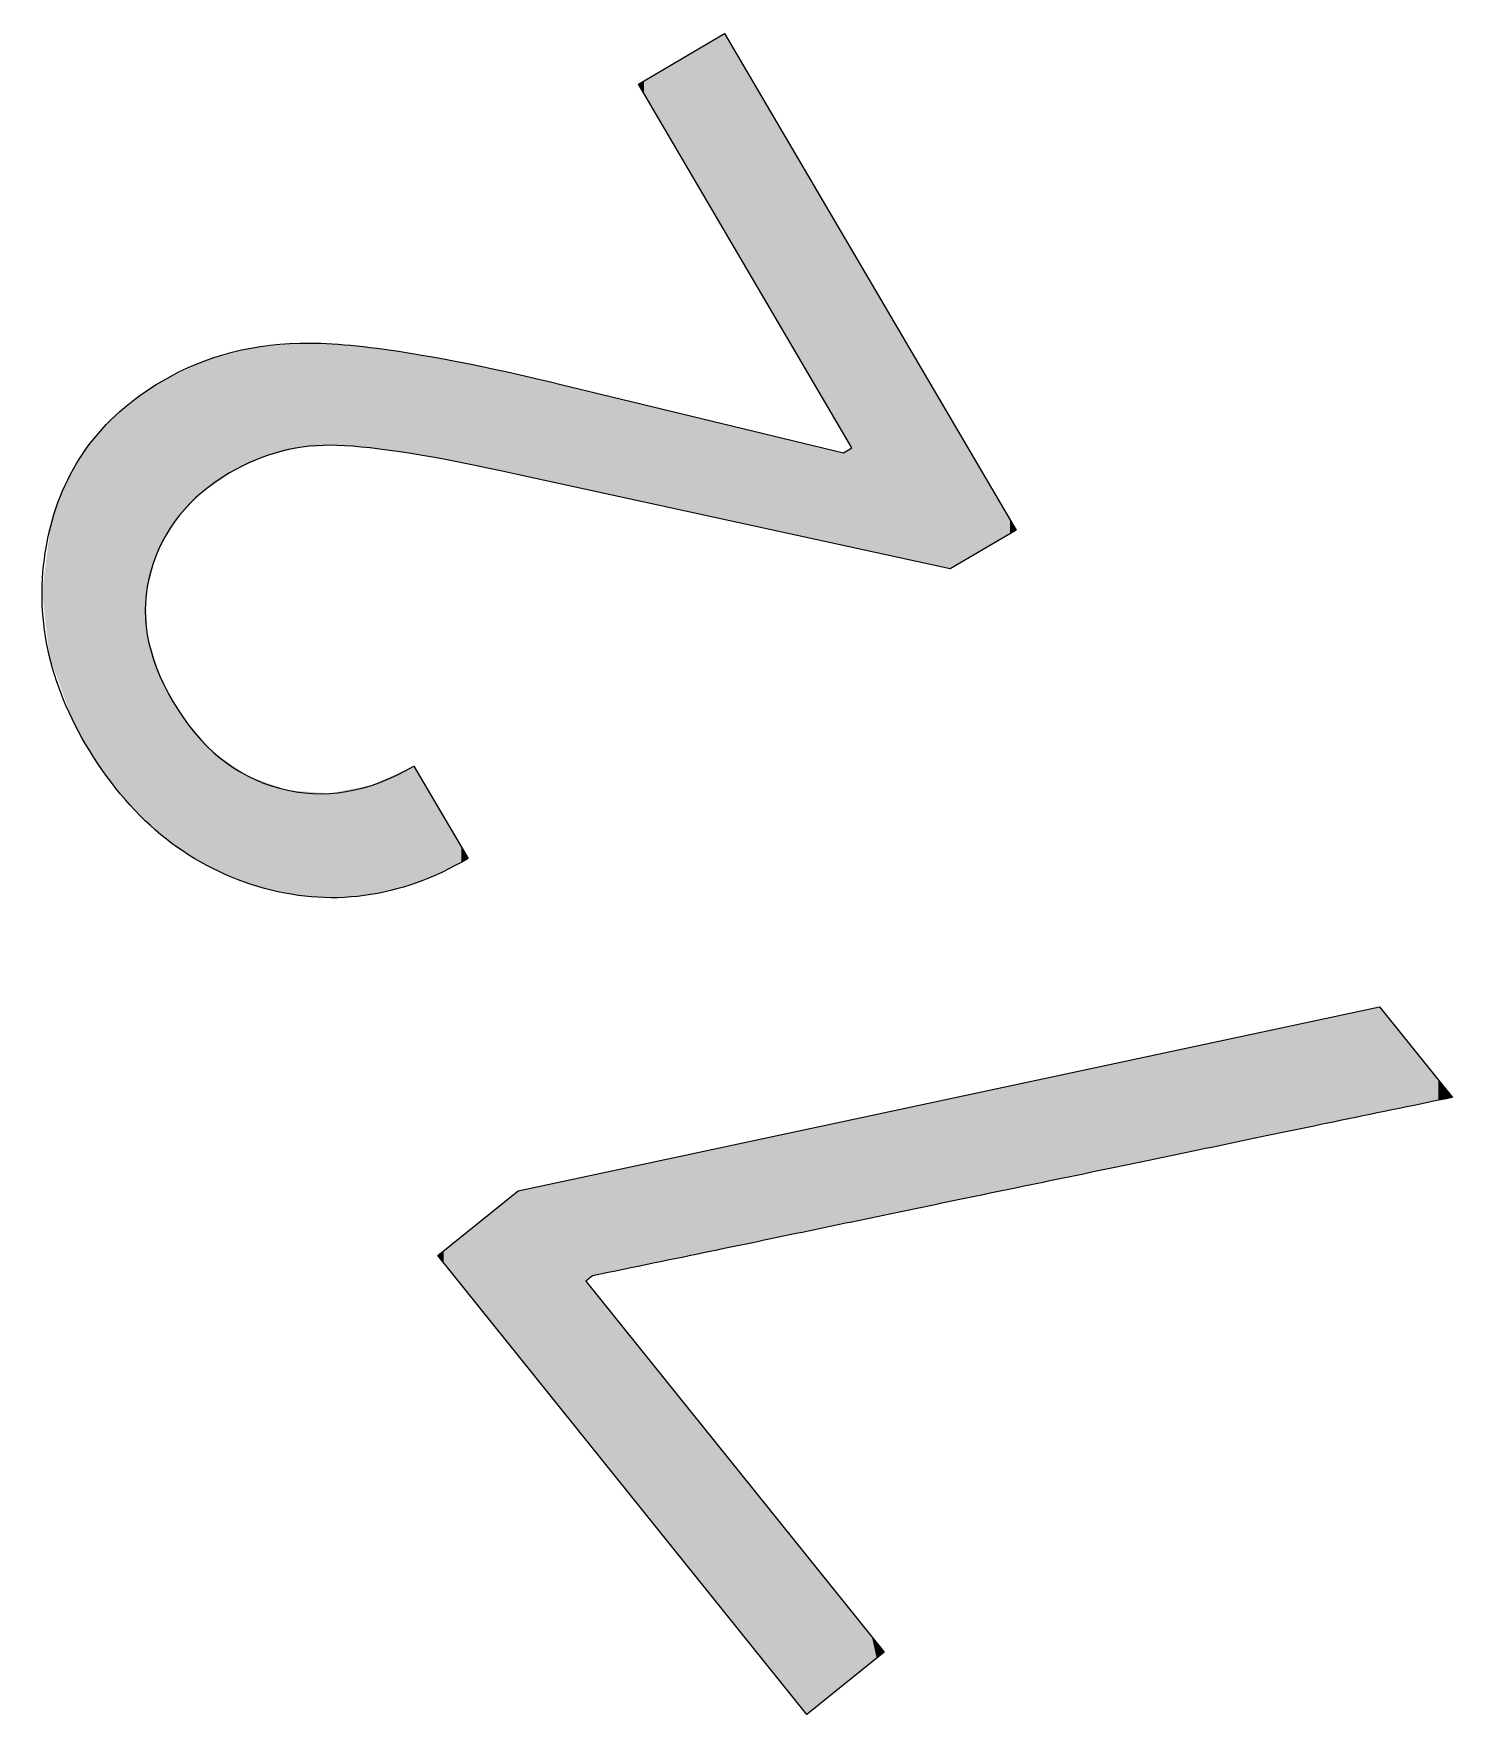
# Model space of a CAD drawing. Extents: x 1 to 47.3, y -47.1 to -0.8.
# Drawn here: x 3.77 to 9.08, y -39.35 to -33.06 of the extents above; entities that cross this region are included whole.
import ezdxf

# ---------------------------------------------------------------- set-up
doc = ezdxf.new("R2010")
doc.units = 0
doc.layers.add('LAYER_1', color=7, linetype='CONTINUOUS')

# ---------------------------------------------------------------- blocks, each defined once
blk = doc.blocks.new('*U4')
at = {"layer": 'LAYER_1', "color": 7}
for points in [[(6.3206, -33.734), (6.2761, -33.112), (6.3206, -33.0858)], [(6.3565, -33.7952), (6.3206, -33.0858), (6.3565, -33.0647)], [(6.3206, -33.734), (6.3206, -33.0858), (6.3565, -33.7952)], [(6.361, -33.8027), (6.3565, -33.0647), (6.361, -33.0639)], [(6.3565, -33.7952), (6.3565, -33.0647), (6.361, -33.8027)], [(6.361, -33.8027), (6.361, -33.0639), (6.3696, -33.8174)], [(6.3696, -33.8174), (6.361, -33.0639), (6.3696, -33.0787)], [(6.3696, -33.8174), (6.3696, -33.0787), (6.3871, -33.8473)], [(6.3871, -33.8473), (6.3696, -33.0787), (6.3871, -33.1085)], [(6.2231, -33.5678), (6.1688, -33.175), (6.2231, -33.1431)], [(6.2581, -33.6276), (6.2231, -33.1431), (6.2581, -33.1225)], [(6.2231, -33.5678), (6.2231, -33.1431), (6.2581, -33.6276)], [(6.2761, -33.6582), (6.2581, -33.1225), (6.2761, -33.112)], [(6.2581, -33.6276), (6.2581, -33.1225), (6.2761, -33.6582)], [(6.2761, -33.6582), (6.2761, -33.112), (6.3206, -33.734)], [(6.3871, -33.8473), (6.3871, -33.1085), (6.3999, -33.8691)], [(6.3999, -33.8691), (6.3871, -33.1085), (6.3999, -33.1303)], [(6.3999, -33.8691), (6.3999, -33.1303), (6.4458, -33.9472)], [(6.4458, -33.9472), (6.3999, -33.1303), (6.4458, -33.2085)], [(6.1125, -33.3795), (6.0901, -33.2212), (6.1125, -33.2081)], [(6.1488, -33.4414), (6.1125, -33.2081), (6.1488, -33.1868)], [(6.1125, -33.3795), (6.1125, -33.2081), (6.1488, -33.4414)], [(6.1688, -33.4755), (6.1488, -33.1868), (6.1688, -33.175)], [(6.1488, -33.4414), (6.1488, -33.1868), (6.1688, -33.4755)], [(6.1688, -33.4755), (6.1688, -33.175), (6.2231, -33.5678)], [(6.4458, -33.9472), (6.4458, -33.2085), (6.516, -34.0668)], [(6.516, -34.0668), (6.4458, -33.2085), (6.516, -33.3281)], [(6.0516, -33.2757), (6.0377, -33.2521), (6.0516, -33.2439)], [(6.0589, -33.2881), (6.0516, -33.2439), (6.0589, -33.2396)], [(6.0516, -33.2757), (6.0516, -33.2439), (6.0589, -33.2881)], [(6.0901, -33.3414), (6.0589, -33.2396), (6.0901, -33.2212)], [(6.0589, -33.2881), (6.0589, -33.2396), (6.0901, -33.3414)], [(6.0901, -33.3414), (6.0901, -33.2212), (6.1125, -33.3795)], [(6.516, -34.0668), (6.516, -33.3281), (6.5307, -34.0918)], [(6.5307, -34.0918), (6.516, -33.3281), (6.5307, -33.3531)], [(6.5307, -34.0918), (6.5307, -33.3531), (6.5454, -34.1169)], [(6.5454, -34.1169), (6.5307, -33.3531), (6.5454, -33.3782)], [(6.5454, -34.1169), (6.5454, -33.3782), (6.5841, -34.1828)], [(6.5841, -34.1828), (6.5454, -33.3782), (6.5841, -33.444)], [(6.5841, -34.1828), (6.5841, -33.444), (6.6208, -34.2454)], [(6.6208, -34.2454), (6.5841, -33.444), (6.6208, -33.5066)], [(6.6208, -34.2454), (6.6208, -33.5066), (6.6356, -34.2705)], [(6.6356, -34.2705), (6.6208, -33.5066), (6.6356, -33.5318)], [(6.6356, -34.2705), (6.6356, -33.5318), (6.6675, -34.3248)], [(6.6675, -34.3248), (6.6356, -33.5318), (6.6675, -33.5861)], [(6.6675, -34.3248), (6.6675, -33.5861), (6.7075, -34.393)], [(6.7075, -34.393), (6.6675, -33.5861), (6.7075, -33.6542)], [(6.7075, -34.393), (6.7075, -33.6542), (6.7272, -34.4266)], [(6.7272, -34.4266), (6.7075, -33.6542), (6.7272, -33.6878)], [(6.7272, -34.4266), (6.7272, -33.6878), (6.739, -34.4466)], [(6.739, -34.4466), (6.7272, -33.6878), (6.739, -33.7079)], [(6.739, -34.4466), (6.739, -33.7079), (6.7542, -34.4726)], [(6.7542, -34.4726), (6.739, -33.7079), (6.7542, -33.7338)], [(6.7542, -34.4726), (6.7542, -33.7338), (6.7699, -34.4993)], [(6.7699, -34.4993), (6.7542, -33.7338), (6.7699, -33.7606)], [(6.7699, -34.4993), (6.7699, -33.7606), (6.794, -34.5404)], [(6.794, -34.5404), (6.7699, -33.7606), (6.794, -33.8017)], [(6.794, -34.5404), (6.794, -33.8017), (6.8021, -34.5541)], [(6.8021, -34.5541), (6.794, -33.8017), (6.8021, -33.8154)], [(6.8021, -34.5541), (6.8021, -33.8154), (6.8065, -34.5616)], [(6.8065, -34.5616), (6.8021, -33.8154), (6.8065, -33.8229)], [(6.8065, -34.5616), (6.8065, -33.8229), (6.828, -34.5983)], [(6.828, -34.5983), (6.8065, -33.8229), (6.828, -33.8596)], [(6.828, -34.5983), (6.828, -33.8596), (6.832, -34.6051)], [(6.832, -34.6051), (6.828, -33.8596), (6.832, -33.8664)], [(6.832, -34.6051), (6.832, -33.8664), (6.8362, -34.6123)], [(6.8362, -34.6123), (6.832, -33.8664), (6.8362, -33.8735)], [(6.8362, -34.6123), (6.8362, -33.8735), (6.8369, -34.6136)], [(6.8369, -34.6136), (6.8362, -33.8735), (6.8369, -33.8748)], [(6.8369, -34.9862), (6.8369, -33.8748), (6.8923, -34.9983)], [(6.8923, -34.9983), (6.8369, -33.8748), (6.8923, -33.9691)], [(6.8923, -34.9983), (6.8923, -33.9691), (7.0077, -35.0235)], [(7.0077, -35.0235), (6.8923, -33.9691), (7.0077, -34.1656)], [(4.7134, -34.6263), (4.6526, -34.233), (4.7134, -34.2269)], [(4.7253, -34.6235), (4.7134, -34.2269), (4.7253, -34.2257)], [(4.7134, -34.6263), (4.7134, -34.2269), (4.7253, -34.6235)], [(4.7709, -34.6127), (4.7253, -34.2257), (4.7709, -34.2211)], [(4.7253, -34.6235), (4.7253, -34.2257), (4.7709, -34.6127)], [(4.7709, -34.6127), (4.7709, -34.2211), (4.7793, -34.6107)], [(4.7793, -34.6107), (4.7709, -34.2211), (4.7793, -34.2212)], [(4.7793, -34.6107), (4.7793, -34.2212), (4.8381, -34.6077)], [(4.8381, -34.6077), (4.7793, -34.2212), (4.8381, -34.2221)], [(4.8381, -34.6077), (4.8381, -34.2221), (4.8698, -34.606)], [(4.8698, -34.606), (4.8381, -34.2221), (4.8698, -34.2226)], [(4.8698, -34.606), (4.8698, -34.2226), (4.881, -34.6055)], [(4.881, -34.6055), (4.8698, -34.2226), (4.881, -34.2235)], [(4.881, -34.6055), (4.881, -34.2235), (4.911, -34.6039)], [(4.911, -34.6039), (4.881, -34.2235), (4.911, -34.2258)], [(4.911, -34.6039), (4.911, -34.2258), (4.9619, -34.6084)], [(4.9619, -34.6084), (4.911, -34.2258), (4.9619, -34.2298)], [(7.0077, -35.0235), (7.0077, -34.1656), (7.0314, -35.0287)], [(7.0314, -35.0287), (7.0077, -34.1656), (7.0314, -34.2061)], [(7.0314, -35.0287), (7.0314, -34.2061), (7.13, -35.0502)], [(7.13, -35.0502), (7.0314, -34.2061), (7.13, -34.3741)], [(4.4146, -34.7727), (4.4029, -34.2926), (4.4146, -34.287)], [(4.4461, -34.7514), (4.4146, -34.287), (4.4461, -34.2784)], [(4.4146, -34.7727), (4.4146, -34.287), (4.4461, -34.7514)], [(4.4676, -34.7368), (4.4461, -34.2784), (4.4676, -34.2724)], [(4.4461, -34.7514), (4.4461, -34.2784), (4.4676, -34.7368)], [(4.531, -34.6938), (4.4676, -34.2724), (4.531, -34.255)], [(4.4676, -34.7368), (4.4676, -34.2724), (4.531, -34.6938)], [(4.5765, -34.6739), (4.531, -34.255), (4.5765, -34.2425)], [(4.531, -34.6938), (4.531, -34.255), (4.5765, -34.6739)], [(4.5868, -34.6694), (4.5765, -34.2425), (4.5868, -34.2397)], [(4.5765, -34.6739), (4.5765, -34.2425), (4.5868, -34.6694)], [(4.588, -34.6689), (4.5868, -34.2397), (4.588, -34.2395)], [(4.5868, -34.6694), (4.5868, -34.2397), (4.588, -34.6689)], [(4.6526, -34.6407), (4.588, -34.2395), (4.6526, -34.233)], [(4.588, -34.6689), (4.588, -34.2395), (4.6526, -34.6407)], [(4.6526, -34.6407), (4.6526, -34.233), (4.7134, -34.6263)], [(4.9619, -34.6084), (4.9619, -34.2298), (4.9833, -34.6103)], [(4.9833, -34.6103), (4.9619, -34.2298), (4.9833, -34.2315)], [(4.9833, -34.6103), (4.9833, -34.2315), (5.0382, -34.6151)], [(5.0382, -34.6151), (4.9833, -34.2315), (5.0382, -34.2383)], [(5.0382, -34.6151), (5.0382, -34.2383), (5.0689, -34.6178)], [(5.0689, -34.6178), (5.0382, -34.2383), (5.0689, -34.2422)], [(5.0689, -34.6178), (5.0689, -34.2422), (5.0848, -34.6203)], [(5.0848, -34.6203), (5.0689, -34.2422), (5.0848, -34.2442)], [(5.0848, -34.6203), (5.0848, -34.2442), (5.1126, -34.6247)], [(5.1126, -34.6247), (5.0848, -34.2442), (5.1126, -34.2476)], [(5.1126, -34.6247), (5.1126, -34.2476), (5.1968, -34.6378)], [(5.1968, -34.6378), (5.1126, -34.2476), (5.1968, -34.2613)], [(5.1968, -34.6378), (5.1968, -34.2613), (5.2067, -34.6394)], [(5.2067, -34.6394), (5.1968, -34.2613), (5.2067, -34.2629)], [(5.2067, -34.6394), (5.2067, -34.2629), (5.2101, -34.6399)], [(5.2101, -34.6399), (5.2067, -34.2629), (5.2101, -34.2634)], [(5.2101, -34.6399), (5.2101, -34.2634), (5.2439, -34.6452)], [(5.2439, -34.6452), (5.2101, -34.2634), (5.2439, -34.2689)], [(5.2439, -34.6452), (5.2439, -34.2689), (5.2575, -34.6473)], [(5.2575, -34.6473), (5.2439, -34.2689), (5.2575, -34.2711)], [(5.2575, -34.6473), (5.2575, -34.2711), (5.2743, -34.6499)], [(5.2743, -34.6499), (5.2575, -34.2711), (5.2743, -34.2743)], [(5.2743, -34.6499), (5.2743, -34.2743), (5.3278, -34.6606)], [(5.3278, -34.6606), (5.2743, -34.2743), (5.3278, -34.2845)], [(5.3278, -34.6606), (5.3278, -34.2845), (5.3357, -34.6621)], [(5.3357, -34.6621), (5.3278, -34.2845), (5.3357, -34.286)], [(5.3357, -34.6621), (5.3357, -34.286), (5.3751, -34.67)], [(5.3751, -34.67), (5.3357, -34.286), (5.3751, -34.2936)], [(4.301, -34.8898), (4.2543, -34.3631), (4.301, -34.3409)], [(4.3343, -34.8541), (4.301, -34.3409), (4.3343, -34.3251)], [(4.301, -34.8898), (4.301, -34.3409), (4.3343, -34.8541)], [(4.355, -34.8319), (4.3343, -34.3251), (4.355, -34.3153)], [(4.3343, -34.8541), (4.3343, -34.3251), (4.355, -34.8319)], [(4.4029, -34.7806), (4.355, -34.3153), (4.4029, -34.2926)], [(4.355, -34.8319), (4.355, -34.3153), (4.4029, -34.7806)], [(4.4029, -34.7806), (4.4029, -34.2926), (4.4146, -34.7727)], [(5.3751, -34.67), (5.3751, -34.2936), (5.388, -34.6725)], [(5.388, -34.6725), (5.3751, -34.2936), (5.388, -34.296)], [(5.388, -34.6725), (5.388, -34.296), (5.3977, -34.6745)], [(5.3977, -34.6745), (5.388, -34.296), (5.3977, -34.2979)], [(5.3977, -34.6745), (5.3977, -34.2979), (5.3997, -34.6749)], [(5.3997, -34.6749), (5.3977, -34.2979), (5.3997, -34.2983)], [(5.3997, -34.6749), (5.3997, -34.2983), (5.4182, -34.6786)], [(5.4182, -34.6786), (5.3997, -34.2983), (5.4182, -34.3018)], [(5.4182, -34.6786), (5.4182, -34.3018), (5.5272, -34.7002)], [(5.5272, -34.7002), (5.4182, -34.3018), (5.5272, -34.3253)], [(5.5272, -34.7002), (5.5272, -34.3253), (5.5621, -34.7078)], [(5.5621, -34.7078), (5.5272, -34.3253), (5.5621, -34.3328)], [(5.5621, -34.7078), (5.5621, -34.3328), (5.5846, -34.7127)], [(5.5846, -34.7127), (5.5621, -34.3328), (5.5846, -34.3377)], [(5.5846, -34.7127), (5.5846, -34.3377), (5.5947, -34.7149)], [(5.5947, -34.7149), (5.5846, -34.3377), (5.5947, -34.3399)], [(5.5947, -34.7149), (5.5947, -34.3399), (5.6235, -34.7212)], [(5.6235, -34.7212), (5.5947, -34.3399), (5.6235, -34.3465)], [(5.6235, -34.7212), (5.6235, -34.3465), (5.6888, -34.7354)], [(5.6888, -34.7354), (5.6235, -34.3465), (5.6888, -34.3616)], [(4.1944, -36.0093), (4.1535, -34.4305), (4.1944, -34.4032)], [(4.1992, -35.1438), (4.1944, -34.4032), (4.1992, -34.3999)], [(4.1944, -35.163), (4.1944, -34.4032), (4.1992, -35.1438)], [(4.2309, -35.0181), (4.1992, -34.3999), (4.2309, -34.3787)], [(4.1992, -35.1438), (4.1992, -34.3999), (4.2309, -35.0181)], [(4.2463, -34.99), (4.2309, -34.3787), (4.2463, -34.3685)], [(4.2309, -35.0181), (4.2309, -34.3787), (4.2463, -34.99)], [(4.2504, -34.9826), (4.2463, -34.3685), (4.2504, -34.3658)], [(4.2463, -34.99), (4.2463, -34.3685), (4.2504, -34.9826)], [(4.2543, -34.9753), (4.2504, -34.3658), (4.2543, -34.3631)], [(4.2504, -34.9826), (4.2504, -34.3658), (4.2543, -34.9753)], [(4.2543, -34.9753), (4.2543, -34.3631), (4.301, -34.8898)], [(5.6888, -34.7354), (5.6888, -34.3616), (5.7107, -34.7402)], [(5.7107, -34.7402), (5.6888, -34.3616), (5.7107, -34.3668)], [(5.7107, -34.7402), (5.7107, -34.3668), (5.7373, -34.746)], [(5.7373, -34.746), (5.7107, -34.3668), (5.7373, -34.3731)], [(5.7373, -34.746), (5.7373, -34.3731), (5.7501, -34.7488)], [(5.7501, -34.7488), (5.7373, -34.3731), (5.7501, -34.3762)], [(5.7501, -34.7488), (5.7501, -34.3762), (5.7823, -34.7559)], [(5.7823, -34.7559), (5.7501, -34.3762), (5.7823, -34.384)], [(5.7823, -34.7559), (5.7823, -34.384), (5.8368, -34.7678)], [(5.8368, -34.7678), (5.7823, -34.384), (5.8368, -34.3973)], [(5.8368, -34.7678), (5.8368, -34.3973), (5.8447, -34.7695)], [(5.8447, -34.7695), (5.8368, -34.3973), (5.8447, -34.3992)], [(5.8447, -34.7695), (5.8447, -34.3992), (5.9314, -34.7884)], [(5.9314, -34.7884), (5.8447, -34.3992), (5.9314, -34.4202)], [(7.13, -35.0502), (7.13, -34.3741), (7.1352, -35.0514)], [(7.1352, -35.0514), (7.13, -34.3741), (7.1352, -34.383)], [(7.1352, -35.0514), (7.1352, -34.383), (7.1945, -35.0643)], [(7.1945, -35.0643), (7.1352, -34.383), (7.1945, -34.484)], [(4.1515, -35.9688), (4.0646, -34.5072), (4.1515, -34.4318)], [(4.1535, -35.9712), (4.1515, -34.4318), (4.1535, -34.4305)], [(4.1515, -35.9688), (4.1515, -34.4318), (4.1535, -35.9712)], [(4.1535, -35.9712), (4.1535, -34.4305), (4.1944, -36.0093)], [(5.9314, -34.7884), (5.9314, -34.4202), (5.9926, -34.8018)], [(5.9926, -34.8018), (5.9314, -34.4202), (5.9926, -34.4351)], [(5.9926, -34.8018), (5.9926, -34.4351), (6.0362, -34.8113)], [(6.0362, -34.8113), (5.9926, -34.4351), (6.0362, -34.4456)], [(6.0362, -34.8113), (6.0362, -34.4456), (6.0377, -34.8117)], [(6.0377, -34.8117), (6.0362, -34.4456), (6.0377, -34.446)], [(6.0377, -34.8117), (6.0377, -34.446), (6.0516, -34.8147)], [(6.0516, -34.8147), (6.0377, -34.446), (6.0516, -34.4494)], [(6.0516, -34.8147), (6.0516, -34.4494), (6.0589, -34.8163)], [(6.0589, -34.8163), (6.0516, -34.4494), (6.0589, -34.4511)], [(6.0589, -34.8163), (6.0589, -34.4511), (6.0901, -34.8231)], [(6.0901, -34.8231), (6.0589, -34.4511), (6.0901, -34.4587)], [(6.0901, -34.8231), (6.0901, -34.4587), (6.1125, -34.828)], [(6.1125, -34.828), (6.0901, -34.4587), (6.1125, -34.4641)], [(6.1125, -34.828), (6.1125, -34.4641), (6.1488, -34.8359)], [(6.1488, -34.8359), (6.1125, -34.4641), (6.1488, -34.473)], [(6.1488, -34.8359), (6.1488, -34.473), (6.1688, -34.8403)], [(6.1688, -34.8403), (6.1488, -34.473), (6.1688, -34.4778)], [(6.1688, -34.8403), (6.1688, -34.4778), (6.2231, -34.8521)], [(6.2231, -34.8521), (6.1688, -34.4778), (6.2231, -34.491)], [(4.062, -35.8627), (3.9857, -34.5961), (4.062, -34.5095)], [(4.0646, -35.8666), (4.062, -34.5095), (4.0646, -34.5072)], [(4.062, -35.8627), (4.062, -34.5095), (4.0646, -35.8666)], [(4.0646, -35.8666), (4.0646, -34.5072), (4.1515, -35.9688)], [(6.2231, -34.8521), (6.2231, -34.491), (6.2581, -34.8598)], [(6.2581, -34.8598), (6.2231, -34.491), (6.2581, -34.4995)], [(6.2581, -34.8598), (6.2581, -34.4995), (6.2761, -34.8637)], [(6.2761, -34.8637), (6.2581, -34.4995), (6.2761, -34.5038)], [(6.2761, -34.8637), (6.2761, -34.5038), (6.3206, -34.8734)], [(6.3206, -34.8734), (6.2761, -34.5038), (6.3206, -34.5146)], [(6.3206, -34.8734), (6.3206, -34.5146), (6.3565, -34.8813)], [(6.3565, -34.8813), (6.3206, -34.5146), (6.3565, -34.5234)], [(6.3565, -34.8813), (6.3565, -34.5234), (6.361, -34.8823)], [(6.361, -34.8823), (6.3565, -34.5234), (6.361, -34.5244)], [(6.361, -34.8823), (6.361, -34.5244), (6.3696, -34.8841)], [(6.3696, -34.8841), (6.361, -34.5244), (6.3696, -34.5265)], [(6.3696, -34.8841), (6.3696, -34.5265), (6.3871, -34.888)], [(6.3871, -34.888), (6.3696, -34.5265), (6.3871, -34.5308)], [(6.3871, -34.888), (6.3871, -34.5308), (6.3999, -34.8908)], [(6.3999, -34.8908), (6.3871, -34.5308), (6.3999, -34.5339)], [(6.3999, -34.8908), (6.3999, -34.5339), (6.4458, -34.9008)], [(6.4458, -34.9008), (6.3999, -34.5339), (6.4458, -34.545)], [(7.1945, -35.0643), (7.1945, -34.484), (7.2056, -35.0662)], [(7.2056, -35.0662), (7.1945, -34.484), (7.2056, -34.5029)], [(7.2056, -35.0662), (7.2056, -34.5029), (7.2277, -35.0532)], [(7.2277, -35.0532), (7.2056, -34.5029), (7.2277, -34.5405)], [(7.2277, -35.0532), (7.2277, -34.5405), (7.2411, -35.0453)], [(7.2411, -35.0453), (7.2277, -34.5405), (7.2411, -34.5634)], [(3.9835, -35.7477), (3.9227, -34.6917), (3.9835, -34.5994)], [(3.9857, -35.7509), (3.9835, -34.5994), (3.9857, -34.5961)], [(3.9835, -35.7477), (3.9835, -34.5994), (3.9857, -35.7509)], [(3.9857, -35.7509), (3.9857, -34.5961), (4.062, -35.8627)], [(6.4458, -34.9008), (6.4458, -34.545), (6.516, -34.9161)], [(6.516, -34.9161), (6.4458, -34.545), (6.516, -34.562)], [(6.516, -34.9161), (6.516, -34.562), (6.5307, -34.9193)], [(6.5307, -34.9193), (6.516, -34.562), (6.5307, -34.5656)], [(6.5307, -34.9193), (6.5307, -34.5656), (6.5454, -34.9225)], [(6.5454, -34.9225), (6.5307, -34.5656), (6.5454, -34.5692)], [(6.5454, -34.9225), (6.5454, -34.5692), (6.5841, -34.931)], [(6.5841, -34.931), (6.5454, -34.5692), (6.5841, -34.5785)], [(6.5841, -34.931), (6.5841, -34.5785), (6.6208, -34.939)], [(6.6208, -34.939), (6.5841, -34.5785), (6.6208, -34.5875)], [(6.6208, -34.939), (6.6208, -34.5875), (6.6356, -34.9422)], [(6.6356, -34.9422), (6.6208, -34.5875), (6.6356, -34.591)], [(6.6356, -34.9422), (6.6356, -34.591), (6.6675, -34.9492)], [(6.6675, -34.9492), (6.6356, -34.591), (6.6675, -34.5988)], [(6.6675, -34.9492), (6.6675, -34.5988), (6.7075, -34.9579)], [(6.7075, -34.9579), (6.6675, -34.5988), (6.7075, -34.6085)], [(7.2411, -35.0453), (7.2411, -34.5634), (7.3282, -34.9942)], [(7.3282, -34.9942), (7.2411, -34.5634), (7.3282, -34.7118)], [(6.7075, -34.9579), (6.7075, -34.6085), (6.7272, -34.9623)], [(6.7272, -34.9623), (6.7075, -34.6085), (6.7272, -34.6133)], [(6.7272, -34.9623), (6.7272, -34.6133), (6.739, -34.9648)], [(6.739, -34.9648), (6.7272, -34.6133), (6.739, -34.6161)], [(6.739, -34.9648), (6.739, -34.6161), (6.7542, -34.9681)], [(6.7542, -34.9681), (6.739, -34.6161), (6.7542, -34.6198)], [(6.7542, -34.9681), (6.7542, -34.6198), (6.7699, -34.9716)], [(6.7699, -34.9716), (6.7542, -34.6198), (6.7699, -34.6236)], [(6.7699, -34.9716), (6.7699, -34.6236), (6.794, -34.9768)], [(6.794, -34.9768), (6.7699, -34.6236), (6.794, -34.6295)], [(6.794, -34.9768), (6.794, -34.6295), (6.8021, -34.9786)], [(6.8021, -34.9786), (6.794, -34.6295), (6.8021, -34.6314)], [(6.8021, -34.9786), (6.8021, -34.6314), (6.8065, -34.9796)], [(6.8065, -34.9796), (6.8021, -34.6314), (6.8065, -34.6314)], [(6.828, -34.9843), (6.8065, -34.6314), (6.828, -34.6188)], [(6.8065, -34.9796), (6.8065, -34.6314), (6.828, -34.9843)], [(6.832, -34.9851), (6.828, -34.6188), (6.832, -34.6165)], [(6.828, -34.9843), (6.828, -34.6188), (6.832, -34.9851)], [(6.8362, -34.9861), (6.832, -34.6165), (6.8362, -34.614)], [(6.832, -34.9851), (6.832, -34.6165), (6.8362, -34.9861)], [(6.8369, -34.9862), (6.8362, -34.614), (6.8369, -34.6136)], [(6.8362, -34.9861), (6.8362, -34.614), (6.8369, -34.9862)], [(3.9177, -35.628), (3.873, -34.7961), (3.9177, -34.7023)], [(3.9227, -35.6371), (3.9177, -34.7023), (3.9227, -34.6917)], [(3.9177, -35.628), (3.9177, -34.7023), (3.9227, -35.6371)], [(3.9227, -35.6371), (3.9227, -34.6917), (3.9835, -35.7477)], [(7.3282, -34.9942), (7.3282, -34.7118), (7.3348, -34.9904)], [(7.3348, -34.9904), (7.3282, -34.7118), (7.3348, -34.7229)], [(7.3348, -34.9904), (7.3348, -34.7229), (7.4047, -34.9494)], [(7.4047, -34.9494), (7.3348, -34.7229), (7.4047, -34.842)], [(3.873, -35.5039), (3.8366, -34.9095), (3.873, -34.7961)], [(3.873, -35.5039), (3.873, -34.7961), (3.9177, -35.628)], [(7.4047, -34.9494), (7.4047, -34.842), (7.4288, -34.9353)], [(7.4288, -34.9353), (7.4047, -34.842), (7.4288, -34.8831)], [(3.8366, -35.4027), (3.8323, -34.9431), (3.8366, -34.9095)], [(3.8366, -35.4027), (3.8366, -34.9095), (3.873, -35.5039)], [(7.4288, -34.9353), (7.4288, -34.8831), (7.4288, -34.9353)], [(7.4288, -34.9353), (7.4288, -34.8831), (7.4288, -34.8831)], [(7.4288, -34.9353), (7.4288, -34.8831), (7.4446, -34.926)], [(7.4446, -34.926), (7.4288, -34.8831), (7.4446, -34.91)], [(7.4446, -34.926), (7.4446, -34.91), (7.4509, -34.9223)], [(3.8323, -35.3906), (3.8053, -35.1509), (3.8323, -34.9431)], [(3.8323, -35.3906), (3.8323, -34.9431), (3.8366, -35.4027)], [(4.1944, -36.0093), (4.1944, -35.163), (4.1992, -36.0138)], [(4.1992, -36.0138), (4.1944, -35.163), (4.1992, -35.3133)], [(4.1992, -36.0138), (4.1992, -35.3133), (4.2309, -36.0434)], [(4.2309, -36.0434), (4.1992, -35.3133), (4.2309, -35.4174)], [(4.2309, -36.0434), (4.2309, -35.4174), (4.2463, -36.0578)], [(4.2463, -36.0578), (4.2309, -35.4174), (4.2463, -35.4679)], [(4.2463, -36.0578), (4.2463, -35.4679), (4.2504, -36.0615)], [(4.2504, -36.0615), (4.2463, -35.4679), (4.2504, -35.4751)], [(4.2504, -36.0615), (4.2504, -35.4751), (4.2543, -36.0644)], [(4.2543, -36.0644), (4.2504, -35.4751), (4.2543, -35.4822)], [(4.2543, -36.0644), (4.2543, -35.4822), (4.301, -36.0984)], [(4.301, -36.0984), (4.2543, -35.4822), (4.301, -35.5652)], [(4.301, -36.0984), (4.301, -35.5652), (4.3343, -36.1226)], [(4.3343, -36.1226), (4.301, -35.5652), (4.3343, -35.6244)], [(4.3343, -36.1226), (4.3343, -35.6244), (4.355, -36.1377)], [(4.355, -36.1377), (4.3343, -35.6244), (4.355, -35.6481)], [(4.355, -36.1377), (4.355, -35.6481), (4.4029, -36.164)], [(4.4029, -36.164), (4.355, -35.6481), (4.4029, -35.7029)], [(4.4029, -36.164), (4.4029, -35.7029), (4.4146, -36.1704)], [(4.4146, -36.1704), (4.4029, -35.7029), (4.4146, -35.7162)], [(4.4146, -36.1704), (4.4146, -35.7162), (4.4461, -36.1878)], [(4.4461, -36.1878), (4.4146, -35.7162), (4.4461, -35.7523)], [(4.4461, -36.1878), (4.4461, -35.7523), (4.4676, -36.1996)], [(4.4676, -36.1996), (4.4461, -35.7523), (4.4676, -35.7671)], [(4.4676, -36.1996), (4.4676, -35.7671), (4.531, -36.2247)], [(4.531, -36.2247), (4.4676, -35.7671), (4.531, -35.811)], [(4.531, -36.2247), (4.531, -35.811), (4.5765, -36.2428)], [(4.5765, -36.2428), (4.531, -35.811), (4.5765, -35.8425)], [(4.5765, -36.2428), (4.5765, -35.8425), (4.5868, -36.2468)], [(4.5868, -36.2468), (4.5765, -35.8425), (4.5868, -35.8461)], [(4.5868, -36.2468), (4.5868, -35.8461), (4.588, -36.2473)], [(4.588, -36.2473), (4.5868, -35.8461), (4.588, -35.8465)], [(4.588, -36.2473), (4.588, -35.8465), (4.6526, -36.2641)], [(4.6526, -36.2641), (4.588, -35.8465), (4.6526, -35.8693)], [(5.0689, -36.2788), (5.0382, -35.8765), (5.0689, -35.8625)], [(5.0848, -36.2765), (5.0689, -35.8625), (5.0848, -35.8553)], [(5.0689, -36.2788), (5.0689, -35.8625), (5.0848, -36.2765)], [(5.1126, -36.2685), (5.0848, -35.8553), (5.1126, -35.8426)], [(5.0848, -36.2765), (5.0848, -35.8553), (5.1126, -36.2685)], [(5.1968, -36.2444), (5.1126, -35.8426), (5.1968, -35.8042)], [(5.1126, -36.2685), (5.1126, -35.8426), (5.1968, -36.2444)], [(5.1968, -36.2444), (5.1968, -35.8042), (5.2067, -36.2415)], [(5.2067, -36.2415), (5.1968, -35.8042), (5.2067, -35.8212)], [(5.2067, -36.2415), (5.2067, -35.8212), (5.2101, -36.2401)], [(5.2101, -36.2401), (5.2067, -35.8212), (5.2101, -35.8269)], [(5.2101, -36.2401), (5.2101, -35.8269), (5.2439, -36.2256)], [(5.2439, -36.2256), (5.2101, -35.8269), (5.2439, -35.8845)], [(4.6526, -36.2641), (4.6526, -35.8693), (4.7134, -36.28)], [(4.7134, -36.28), (4.6526, -35.8693), (4.7134, -35.8908)], [(4.7134, -36.28), (4.7134, -35.8908), (4.7253, -36.2815)], [(4.7253, -36.2815), (4.7134, -35.8908), (4.7253, -35.895)], [(4.7253, -36.2815), (4.7253, -35.895), (4.7709, -36.2872)], [(4.7709, -36.2872), (4.7253, -35.895), (4.7709, -35.8985)], [(4.7709, -36.2872), (4.7709, -35.8985), (4.7793, -36.2883)], [(4.7793, -36.2883), (4.7709, -35.8985), (4.7793, -35.8991)], [(4.7793, -36.2883), (4.7793, -35.8991), (4.8381, -36.2957)], [(4.8381, -36.2957), (4.7793, -35.8991), (4.8381, -35.9036)], [(4.8381, -36.2957), (4.8381, -35.9036), (4.8698, -36.2954)], [(4.8698, -36.2954), (4.8381, -35.9036), (4.8698, -35.906)], [(4.8698, -36.2954), (4.8698, -35.906), (4.881, -36.2953)], [(4.881, -36.2953), (4.8698, -35.906), (4.881, -35.9068)], [(4.911, -36.295), (4.881, -35.9068), (4.911, -35.901)], [(4.881, -36.2953), (4.881, -35.9068), (4.911, -36.295)], [(4.9619, -36.2945), (4.911, -35.901), (4.9619, -35.8912)], [(4.911, -36.295), (4.911, -35.901), (4.9619, -36.2945)], [(4.9833, -36.2914), (4.9619, -35.8912), (4.9833, -35.8871)], [(4.9619, -36.2945), (4.9619, -35.8912), (4.9833, -36.2914)], [(5.0382, -36.2833), (4.9833, -35.8871), (5.0382, -35.8765)], [(4.9833, -36.2914), (4.9833, -35.8871), (5.0382, -36.2833)], [(5.0382, -36.2833), (5.0382, -35.8765), (5.0689, -36.2788)], [(5.2439, -36.2256), (5.2439, -35.8845), (5.2575, -36.2197)], [(5.2575, -36.2197), (5.2439, -35.8845), (5.2575, -35.9077)], [(5.2575, -36.2197), (5.2575, -35.9077), (5.2743, -36.2126)], [(5.2743, -36.2126), (5.2575, -35.9077), (5.2743, -35.9363)], [(5.2743, -36.2126), (5.2743, -35.9363), (5.3278, -36.1896)], [(5.3278, -36.1896), (5.2743, -35.9363), (5.3278, -36.0274)], [(5.3278, -36.1896), (5.3278, -36.0274), (5.3357, -36.1854)], [(5.3357, -36.1854), (5.3278, -36.0274), (5.3357, -36.0409)], [(5.3357, -36.1854), (5.3357, -36.0409), (5.3751, -36.1643)], [(5.3751, -36.1643), (5.3357, -36.0409), (5.3751, -36.108)], [(5.3751, -36.1643), (5.3751, -36.108), (5.388, -36.1574)], [(5.388, -36.1574), (5.3751, -36.108), (5.388, -36.13)], [(5.388, -36.1574), (5.388, -36.13), (5.3977, -36.1511)], [(5.3977, -36.1511), (5.388, -36.13), (5.3977, -36.1465)], [(5.3977, -36.1511), (5.3977, -36.1465), (5.3997, -36.1499)]]:
    blk.add_solid(points, dxfattribs=at)
blk = doc.blocks.new('*U5')
at = {"layer": 'LAYER_1', "color": 7}
for points in [[(8.638, -37.1372), (8.5252, -36.7663), (8.638, -36.7422)], [(8.723, -37.1196), (8.638, -36.7422), (8.723, -36.724)], [(8.638, -37.1372), (8.638, -36.7422), (8.723, -37.1196)], [(8.7251, -37.1192), (8.723, -36.724), (8.7251, -36.7235)], [(8.723, -37.1196), (8.723, -36.724), (8.7251, -37.1192)], [(8.7835, -37.1071), (8.7251, -36.7235), (8.7835, -36.711)], [(8.7251, -37.1192), (8.7251, -36.7235), (8.7835, -37.1071)], [(8.81, -37.1017), (8.7835, -36.711), (8.81, -36.7054)], [(8.7835, -37.1071), (8.7835, -36.711), (8.81, -37.1017)], [(8.81, -37.1017), (8.81, -36.7054), (8.8121, -37.1012)], [(8.8121, -37.1012), (8.81, -36.7054), (8.8121, -36.7061)], [(8.8121, -37.1012), (8.8121, -36.7061), (8.8406, -37.0954)], [(8.8406, -37.0954), (8.8121, -36.7061), (8.8406, -36.7415)], [(8.8406, -37.0954), (8.8406, -36.7415), (8.8978, -37.0836)], [(8.8978, -37.0836), (8.8406, -36.7415), (8.8978, -36.8127)], [(8.3899, -37.1887), (8.2349, -36.8284), (8.3899, -36.7952)], [(8.4425, -37.1778), (8.3899, -36.7952), (8.4425, -36.784)], [(8.3899, -37.1887), (8.3899, -36.7952), (8.4425, -37.1778)], [(8.5252, -37.1606), (8.4425, -36.784), (8.5252, -36.7663)], [(8.4425, -37.1778), (8.4425, -36.784), (8.5252, -37.1606)], [(8.5252, -37.1606), (8.5252, -36.7663), (8.638, -37.1372)], [(8.0636, -37.2568), (7.924, -36.8949), (8.0636, -36.865)], [(8.2349, -37.221), (8.0636, -36.865), (8.2349, -36.8284)], [(8.0636, -37.2568), (8.0636, -36.865), (8.2349, -37.221)], [(8.2349, -37.221), (8.2349, -36.8284), (8.3899, -37.1887)], [(8.8978, -37.0836), (8.8978, -36.8127), (9.0268, -37.057)], [(9.0268, -37.057), (8.8978, -36.8127), (9.0268, -36.9732)], [(7.924, -37.2859), (7.6837, -36.9463), (7.924, -36.8949)], [(7.924, -37.2859), (7.924, -36.8949), (8.0636, -37.2568)], [(7.6837, -37.3356), (7.3732, -37.0127), (7.6837, -36.9463)], [(7.6837, -37.3356), (7.6837, -36.9463), (7.924, -37.2859)], [(9.0268, -37.057), (9.0268, -36.9732), (9.0319, -37.0559)], [(9.0319, -37.0559), (9.0268, -36.9732), (9.0319, -36.9796)], [(9.0319, -37.0559), (9.0319, -36.9796), (9.0664, -37.0488)], [(9.0664, -37.0488), (9.0319, -36.9796), (9.0664, -37.0225)], [(7.2748, -37.4202), (6.957, -37.1018), (7.2748, -37.0338)], [(7.3732, -37.3998), (7.2748, -37.0338), (7.3732, -37.0127)], [(7.2748, -37.4202), (7.2748, -37.0338), (7.3732, -37.3998)], [(7.3732, -37.3998), (7.3732, -37.0127), (7.6837, -37.3356)], [(9.0664, -37.0488), (9.0664, -37.0225), (9.0755, -37.047)], [(9.0755, -37.047), (9.0664, -37.0225), (9.0755, -37.0338)], [(9.0755, -37.047), (9.0755, -37.0338), (9.0841, -37.0452)], [(9.0841, -37.0452), (9.0755, -37.0338), (9.0841, -37.0446)], [(9.0841, -37.0452), (9.0841, -37.0446), (9.0845, -37.0451)], [(6.9119, -37.4957), (6.862, -37.1221), (6.9119, -37.1114)], [(6.9296, -37.4921), (6.9119, -37.1114), (6.9296, -37.1076)], [(6.9119, -37.4957), (6.9119, -37.1114), (6.9296, -37.4921)], [(6.9489, -37.4881), (6.9296, -37.1076), (6.9489, -37.1035)], [(6.9296, -37.4921), (6.9296, -37.1076), (6.9489, -37.4881)], [(6.9522, -37.4874), (6.9489, -37.1035), (6.9522, -37.1028)], [(6.9489, -37.4881), (6.9489, -37.1035), (6.9522, -37.4874)], [(6.957, -37.4864), (6.9522, -37.1028), (6.957, -37.1018)], [(6.9522, -37.4874), (6.9522, -37.1028), (6.957, -37.4864)], [(6.957, -37.4864), (6.957, -37.1018), (7.2748, -37.4202)], [(6.5811, -37.5646), (6.53, -37.1931), (6.5811, -37.1822)], [(6.6215, -37.5561), (6.5811, -37.1822), (6.6215, -37.1735)], [(6.5811, -37.5646), (6.5811, -37.1822), (6.6215, -37.5561)], [(6.6403, -37.5522), (6.6215, -37.1735), (6.6403, -37.1695)], [(6.6215, -37.5561), (6.6215, -37.1735), (6.6403, -37.5522)], [(6.65, -37.5502), (6.6403, -37.1695), (6.65, -37.1674)], [(6.6403, -37.5522), (6.6403, -37.1695), (6.65, -37.5502)], [(6.6652, -37.5471), (6.65, -37.1674), (6.6652, -37.1642)], [(6.65, -37.5502), (6.65, -37.1674), (6.6652, -37.5471)], [(6.6707, -37.5459), (6.6652, -37.1642), (6.6707, -37.163)], [(6.6652, -37.5471), (6.6652, -37.1642), (6.6707, -37.5459)], [(6.7078, -37.5382), (6.6707, -37.163), (6.7078, -37.1551)], [(6.6707, -37.5459), (6.6707, -37.163), (6.7078, -37.5382)], [(6.7628, -37.5268), (6.7078, -37.1551), (6.7628, -37.1433)], [(6.7078, -37.5382), (6.7078, -37.1551), (6.7628, -37.5268)], [(6.7721, -37.5248), (6.7628, -37.1433), (6.7721, -37.1413)], [(6.7628, -37.5268), (6.7628, -37.1433), (6.7721, -37.5248)], [(6.8615, -37.5062), (6.7721, -37.1413), (6.8615, -37.1222)], [(6.7721, -37.5248), (6.7721, -37.1413), (6.8615, -37.5062)], [(6.862, -37.5061), (6.8615, -37.1222), (6.862, -37.1221)], [(6.8615, -37.5062), (6.8615, -37.1222), (6.862, -37.5061)], [(6.862, -37.5061), (6.862, -37.1221), (6.9119, -37.4957)], [(6.3067, -37.6216), (6.2457, -37.2539), (6.3067, -37.2409)], [(6.4013, -37.602), (6.3067, -37.2409), (6.4013, -37.2207)], [(6.3067, -37.6216), (6.3067, -37.2409), (6.4013, -37.602)], [(6.4683, -37.588), (6.4013, -37.2207), (6.4683, -37.2063)], [(6.4013, -37.602), (6.4013, -37.2207), (6.4683, -37.588)], [(6.5032, -37.5808), (6.4683, -37.2063), (6.5032, -37.1988)], [(6.4683, -37.588), (6.4683, -37.2063), (6.5032, -37.5808)], [(6.53, -37.5752), (6.5032, -37.1988), (6.53, -37.1931)], [(6.5032, -37.5808), (6.5032, -37.1988), (6.53, -37.5752)], [(6.53, -37.5752), (6.53, -37.1931), (6.5811, -37.5646)], [(6.0091, -37.683), (5.9779, -37.3112), (6.0091, -37.3045)], [(6.0739, -37.6697), (6.0091, -37.3045), (6.0739, -37.2907)], [(6.0091, -37.683), (6.0091, -37.3045), (6.0739, -37.6697)], [(6.0887, -37.6666), (6.0739, -37.2907), (6.0887, -37.2875)], [(6.0739, -37.6697), (6.0739, -37.2907), (6.0887, -37.6666)], [(6.1196, -37.6602), (6.0887, -37.2875), (6.1196, -37.2809)], [(6.0887, -37.6666), (6.0887, -37.2875), (6.1196, -37.6602)], [(6.2189, -37.6398), (6.1196, -37.2809), (6.2189, -37.2597)], [(6.1196, -37.6602), (6.1196, -37.2809), (6.2189, -37.6398)], [(6.2457, -37.6342), (6.2189, -37.2597), (6.2457, -37.2539)], [(6.2189, -37.6398), (6.2189, -37.2597), (6.2457, -37.6342)], [(6.2457, -37.6342), (6.2457, -37.2539), (6.3067, -37.6216)], [(5.7237, -38.1799), (5.6546, -37.3804), (5.7237, -37.3656)], [(5.7342, -38.1929), (5.7237, -37.3656), (5.7342, -37.3634)], [(5.7237, -38.1799), (5.7237, -37.3656), (5.7342, -38.1929)], [(5.8402, -38.325), (5.7342, -37.3634), (5.8402, -37.3407)], [(5.7342, -38.1929), (5.7342, -37.3634), (5.8402, -38.325)], [(5.8411, -38.326), (5.8402, -37.3407), (5.8411, -37.3405)], [(5.8402, -38.325), (5.8402, -37.3407), (5.8411, -38.326)], [(5.8421, -37.7319), (5.8411, -37.3405), (5.8421, -37.3403)], [(5.8411, -37.7327), (5.8411, -37.3405), (5.8421, -37.7319)], [(5.8481, -37.727), (5.8421, -37.3403), (5.8481, -37.339)], [(5.8421, -37.7319), (5.8421, -37.3403), (5.8481, -37.727)], [(5.8638, -37.7143), (5.8481, -37.339), (5.8638, -37.3356)], [(5.8481, -37.727), (5.8481, -37.339), (5.8638, -37.7143)], [(5.8661, -37.7124), (5.8638, -37.3356), (5.8661, -37.3351)], [(5.8638, -37.7143), (5.8638, -37.3356), (5.8661, -37.7124)], [(5.8661, -37.7124), (5.8661, -37.3351), (5.8664, -37.7124)], [(5.8664, -37.7124), (5.8661, -37.3351), (5.8664, -37.3351)], [(5.8716, -37.7113), (5.8664, -37.3351), (5.8716, -37.334)], [(5.8664, -37.7124), (5.8664, -37.3351), (5.8716, -37.7113)], [(5.8915, -37.7072), (5.8716, -37.334), (5.8915, -37.3297)], [(5.8716, -37.7113), (5.8716, -37.334), (5.8915, -37.7072)], [(5.8948, -37.7065), (5.8915, -37.3297), (5.8948, -37.329)], [(5.8915, -37.7072), (5.8915, -37.3297), (5.8948, -37.7065)], [(5.9311, -37.6991), (5.8948, -37.329), (5.9311, -37.3212)], [(5.8948, -37.7065), (5.8948, -37.329), (5.9311, -37.6991)], [(5.9698, -37.6911), (5.9311, -37.3212), (5.9698, -37.313)], [(5.9311, -37.6991), (5.9311, -37.3212), (5.9698, -37.6911)], [(5.9779, -37.6895), (5.9698, -37.313), (5.9779, -37.3112)], [(5.9698, -37.6911), (5.9698, -37.313), (5.9779, -37.6895)], [(5.9779, -37.6895), (5.9779, -37.3112), (6.0091, -37.683)], [(5.5637, -37.9808), (5.5052, -37.4608), (5.5637, -37.4137)], [(5.5662, -37.984), (5.5637, -37.4137), (5.5662, -37.4117)], [(5.5637, -37.9808), (5.5637, -37.4137), (5.5662, -37.984)], [(5.5873, -38.0101), (5.5662, -37.4117), (5.5873, -37.3948)], [(5.5662, -37.984), (5.5662, -37.4117), (5.5873, -38.0101)], [(5.6046, -38.0317), (5.5873, -37.3948), (5.6046, -37.3911)], [(5.5873, -38.0101), (5.5873, -37.3948), (5.6046, -38.0317)], [(5.6546, -38.0939), (5.6046, -37.3911), (5.6546, -37.3804)], [(5.6046, -38.0317), (5.6046, -37.3911), (5.6546, -38.0939)], [(5.6546, -38.0939), (5.6546, -37.3804), (5.7237, -38.1799)], [(5.5052, -37.908), (5.4346, -37.5175), (5.5052, -37.4608)], [(5.5052, -37.908), (5.5052, -37.4608), (5.5637, -37.9808)], [(5.3817, -37.7544), (5.3565, -37.5803), (5.3817, -37.56)], [(5.4346, -37.8202), (5.3817, -37.56), (5.4346, -37.5175)], [(5.3817, -37.7544), (5.3817, -37.56), (5.4346, -37.8202)], [(5.4346, -37.8202), (5.4346, -37.5175), (5.5052, -37.908)], [(5.303, -37.6564), (5.2908, -37.6331), (5.303, -37.6233)], [(5.3085, -37.6633), (5.303, -37.6233), (5.3085, -37.6189)], [(5.303, -37.6564), (5.303, -37.6233), (5.3085, -37.6633)], [(5.3393, -37.7015), (5.3085, -37.6189), (5.3393, -37.5941)], [(5.3085, -37.6633), (5.3085, -37.6189), (5.3393, -37.7015)], [(5.3565, -37.723), (5.3393, -37.5941), (5.3565, -37.5803)], [(5.3393, -37.7015), (5.3393, -37.5941), (5.3565, -37.723)], [(5.3565, -37.723), (5.3565, -37.5803), (5.3817, -37.7544)], [(5.2908, -37.6412), (5.2894, -37.6342), (5.2908, -37.6331)], [(5.2908, -37.6412), (5.2908, -37.6331), (5.303, -37.6564)], [(5.8411, -38.326), (5.8411, -37.7327), (5.8421, -38.3272)], [(5.8421, -38.3272), (5.8411, -37.7327), (5.8421, -37.7339)], [(5.8421, -38.3272), (5.8421, -37.7339), (5.8481, -38.3347)], [(5.8481, -38.3347), (5.8421, -37.7339), (5.8481, -37.7416)], [(5.8481, -38.3347), (5.8481, -37.7416), (5.8638, -38.3543)], [(5.8638, -38.3543), (5.8481, -37.7416), (5.8638, -37.7612)], [(5.8638, -38.3543), (5.8638, -37.7612), (5.8661, -38.3571)], [(5.8661, -38.3571), (5.8638, -37.7612), (5.8661, -37.764)], [(5.8661, -38.3571), (5.8661, -37.764), (5.8664, -38.3575)], [(5.8664, -38.3575), (5.8661, -37.764), (5.8664, -37.7644)], [(5.8664, -38.3575), (5.8664, -37.7644), (5.8716, -38.364)], [(5.8716, -38.364), (5.8664, -37.7644), (5.8716, -37.7708)], [(5.8716, -38.364), (5.8716, -37.7708), (5.8915, -38.3887)], [(5.8915, -38.3887), (5.8716, -37.7708), (5.8915, -37.7956)], [(5.8915, -38.3887), (5.8915, -37.7956), (5.8948, -38.3929)], [(5.8948, -38.3929), (5.8915, -37.7956), (5.8948, -37.7998)], [(5.8948, -38.3929), (5.8948, -37.7998), (5.9311, -38.438)], [(5.9311, -38.438), (5.8948, -37.7998), (5.9311, -37.8449)], [(5.9311, -38.438), (5.9311, -37.8449), (5.9698, -38.4861)], [(5.9698, -38.4861), (5.9311, -37.8449), (5.9698, -37.893)], [(5.9698, -38.4861), (5.9698, -37.893), (5.9779, -38.4962)], [(5.9779, -38.4962), (5.9698, -37.893), (5.9779, -37.9031)], [(5.9779, -38.4962), (5.9779, -37.9031), (6.0091, -38.5351)], [(6.0091, -38.5351), (5.9779, -37.9031), (6.0091, -37.942)], [(6.0091, -38.5351), (6.0091, -37.942), (6.0739, -38.6158)], [(6.0739, -38.6158), (6.0091, -37.942), (6.0739, -38.0227)], [(6.0739, -38.6158), (6.0739, -38.0227), (6.0887, -38.6341)], [(6.0887, -38.6341), (6.0739, -38.0227), (6.0887, -38.041)], [(6.0887, -38.6341), (6.0887, -38.041), (6.1196, -38.6726)], [(6.1196, -38.6726), (6.0887, -38.041), (6.1196, -38.0795)], [(6.1196, -38.6726), (6.1196, -38.0795), (6.2189, -38.7961)], [(6.2189, -38.7961), (6.1196, -38.0795), (6.2189, -38.203)], [(6.2189, -38.7961), (6.2189, -38.203), (6.2457, -38.8295)], [(6.2457, -38.8295), (6.2189, -38.203), (6.2457, -38.2364)], [(6.2457, -38.8295), (6.2457, -38.2364), (6.3067, -38.9054)], [(6.3067, -38.9054), (6.2457, -38.2364), (6.3067, -38.3123)], [(6.3067, -38.9054), (6.3067, -38.3123), (6.4013, -39.0231)], [(6.4013, -39.0231), (6.3067, -38.3123), (6.4013, -38.43)], [(6.4013, -39.0231), (6.4013, -38.43), (6.4683, -39.1065)], [(6.4683, -39.1065), (6.4013, -38.43), (6.4683, -38.5134)], [(6.4683, -39.1065), (6.4683, -38.5134), (6.5032, -39.1499)], [(6.5032, -39.1499), (6.4683, -38.5134), (6.5032, -38.5568)], [(6.5032, -39.1499), (6.5032, -38.5568), (6.53, -39.1833)], [(6.53, -39.1833), (6.5032, -38.5568), (6.53, -38.5902)], [(6.53, -39.1833), (6.53, -38.5902), (6.5811, -39.2469)], [(6.5811, -39.2469), (6.53, -38.5902), (6.5811, -38.6538)], [(6.5811, -39.2469), (6.5811, -38.6538), (6.6215, -39.2972)], [(6.6215, -39.2972), (6.5811, -38.6538), (6.6215, -38.7041)], [(6.6215, -39.2972), (6.6215, -38.7041), (6.6403, -39.3206)], [(6.6403, -39.3206), (6.6215, -38.7041), (6.6403, -38.7275)], [(6.6403, -39.3206), (6.6403, -38.7275), (6.65, -39.3326)], [(6.65, -39.3326), (6.6403, -38.7275), (6.65, -38.7395)], [(6.65, -39.3326), (6.65, -38.7395), (6.6652, -39.3516)], [(6.6652, -39.3516), (6.65, -38.7395), (6.6652, -38.7585)], [(6.6652, -39.3516), (6.6652, -38.7585), (6.6707, -39.3517)], [(6.6707, -39.3517), (6.6652, -38.7585), (6.6707, -38.7653)], [(6.6707, -39.3517), (6.6707, -38.7653), (6.7078, -39.322)], [(6.7078, -39.322), (6.6707, -38.7653), (6.7078, -38.8114)], [(6.7078, -39.322), (6.7078, -38.8114), (6.7628, -39.2779)], [(6.7628, -39.2779), (6.7078, -38.8114), (6.7628, -38.8799)], [(6.7628, -39.2779), (6.7628, -38.8799), (6.7721, -39.2704)], [(6.7721, -39.2704), (6.7628, -38.8799), (6.7721, -38.8914)], [(6.7721, -39.2704), (6.7721, -38.8914), (6.8615, -39.1986)], [(6.8615, -39.1986), (6.7721, -38.8914), (6.8615, -39.0027)], [(6.8615, -39.1986), (6.8615, -39.0027), (6.862, -39.1982)], [(6.862, -39.1982), (6.8615, -39.0027), (6.862, -39.0034)], [(6.862, -39.1982), (6.862, -39.0034), (6.9119, -39.1582)], [(6.9119, -39.1582), (6.862, -39.0034), (6.9119, -39.0655)], [(6.9119, -39.1582), (6.9119, -39.0655), (6.9296, -39.144)], [(6.9296, -39.144), (6.9119, -39.0655), (6.9296, -39.0875)], [(6.9296, -39.144), (6.9296, -39.0875), (6.9489, -39.1285)], [(6.9489, -39.1285), (6.9296, -39.0875), (6.9489, -39.1114)], [(6.9489, -39.1285), (6.9489, -39.1114), (6.9522, -39.1259)], [(6.9522, -39.1259), (6.9489, -39.1114), (6.9522, -39.1156)], [(6.9522, -39.1259), (6.9522, -39.1156), (6.957, -39.1216)]]:
    blk.add_solid(points, dxfattribs=at)
blk = doc.blocks.new('BLOCK_2')
at = {"layer": 'LAYER_1'}
for points, knots in [([(5.1968, -35.8042), (5.0269, -35.9038), (4.8593, -35.9317), (4.6943, -35.8876), (4.5293, -35.8435), (4.3961, -35.7353), (4.2948, -35.5627), (4.1951, -35.3928), (4.1674, -35.2302), (4.2118, -35.0749), (4.2561, -34.9195), (4.3546, -34.7968), (4.5072, -34.7073), (4.6333, -34.6332), (4.7678, -34.5987), (4.911, -34.6039), (5.0541, -34.6091), (5.2782, -34.6453), (5.5835, -34.7124), (5.5835, -34.7124), (7.2049, -35.0666), (7.2049, -35.0666), (7.2049, -35.0666), (7.4516, -34.9219), (7.4516, -34.9219), (7.4516, -34.9219), (6.3602, -33.0626), (6.3602, -33.0626), (6.3602, -33.0626), (6.0377, -33.2521), (6.0377, -33.2521), (6.0377, -33.2521), (6.837, -34.6136), (6.837, -34.6136), (6.837, -34.6136), (6.8051, -34.6322), (6.8051, -34.6322), (6.8051, -34.6322), (5.7471, -34.3755), (5.7471, -34.3755), (5.3272, -34.2742), (5.0145, -34.2225), (4.8092, -34.2208), (4.6039, -34.2191), (4.4189, -34.2666), (4.2543, -34.3631), (4.0208, -34.5002), (3.878, -34.6983), (3.8258, -34.9574), (3.7736, -35.2165), (3.821, -35.4714), (3.9682, -35.7222), (4.1295, -35.9971), (4.3444, -36.1745), (4.613, -36.2552), (4.8815, -36.3358), (5.1439, -36.3006), (5.4, -36.1504), (5.4, -36.1504), (5.1968, -35.8042), (5.1968, -35.8042)], [0, 0, 0, 0, 1, 1, 1, 2, 2, 2, 3, 3, 3, 4, 4, 4, 5, 5, 5, 6, 6, 6, 7, 7, 7, 8, 8, 8, 9, 9, 9, 10, 10, 10, 11, 11, 11, 12, 12, 12, 13, 13, 13, 14, 14, 14, 15, 15, 15, 16, 16, 16, 17, 17, 17, 18, 18, 18, 19, 19, 19, 20, 20, 20, 20]), ([(5.5873, -37.3948), (5.5873, -37.3948), (5.2868, -37.6363), (5.2868, -37.6363), (5.2868, -37.6363), (6.6675, -39.3544), (6.6675, -39.3544), (6.6675, -39.3544), (6.9572, -39.1218), (6.9572, -39.1218), (6.9572, -39.1218), (5.841, -37.7328), (5.841, -37.7328), (5.841, -37.7328), (5.8661, -37.7124), (5.8661, -37.7124), (6.1764, -37.6487), (6.4535, -37.5915), (6.6976, -37.5402), (6.9419, -37.4892), (7.2011, -37.4354), (7.4753, -37.3786), (7.7497, -37.3221), (8.009, -37.2684), (8.2532, -37.2174), (8.4973, -37.166), (8.7745, -37.1088), (9.0845, -37.0451), (9.0845, -37.0451), (8.8113, -36.7051), (8.8113, -36.7051), (8.8113, -36.7051), (5.5873, -37.3948), (5.5873, -37.3948)], [0, 0, 0, 0, 1, 1, 1, 2, 2, 2, 3, 3, 3, 4, 4, 4, 5, 5, 5, 6, 6, 6, 7, 7, 7, 8, 8, 8, 9, 9, 9, 10, 10, 10, 11, 11, 11, 11])]:
    blk.add_open_spline(points, degree=3, knots=knots, dxfattribs=at)
at = {"layer": 'LAYER_1', "color": 7}
for name in ['*U4', '*U5']:
    blk.add_blockref(name, (0, 0), dxfattribs=at)

msp = doc.modelspace()

# ---------------------------------------------------------------- block references
at = {"layer": 'LAYER_1'}
msp.add_blockref('BLOCK_2', (0, 0), dxfattribs=at)

doc.saveas('drawing.dxf')
